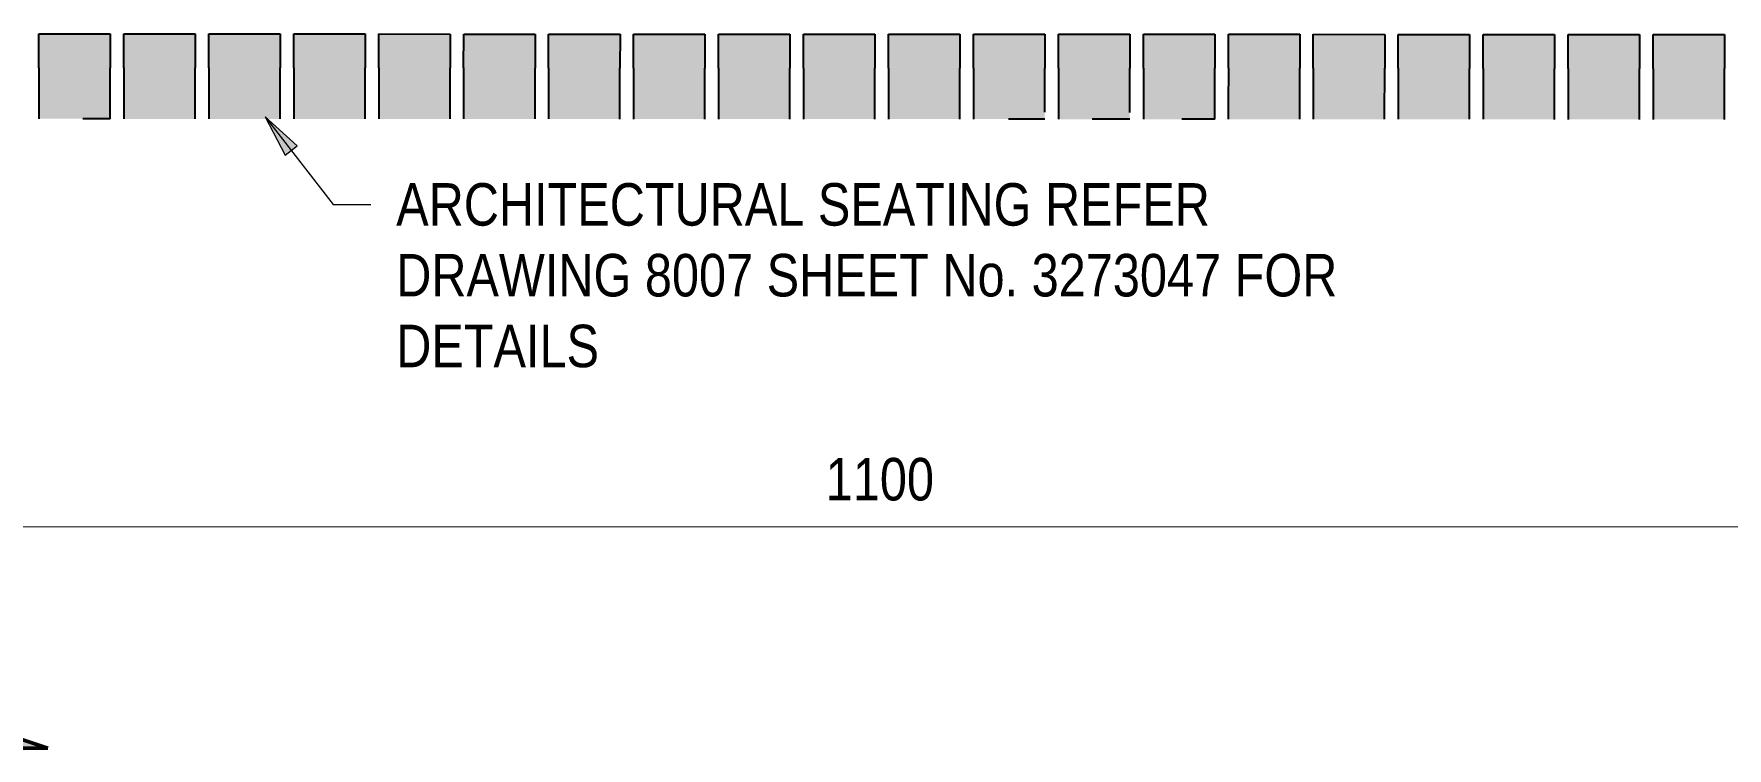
# Model space of a CAD drawing. Header units: metres. Extents: x 313 to 328, y 3 to 1212.
# Drawn here: x 314.085 to 315.082, y 1209.953 to 1210.373 of the extents above; entities that cross this region are included whole.
import ezdxf

# ---------------------------------------------------------------- set-up
doc = ezdxf.new("R2010")
doc.units = ezdxf.units.M
doc.layers.get('Defpoints').update_dxf_attribs({"color": 41})
for name, color, linetype, lineweight in [('A-ANNO-DIMS', 7, 'Continuous', 9), ('A-GENM', 7, 'Continuous', 35), ('G-ANNO-TEXT', 7, 'Continuous', 9)]:
    doc.layers.add(name, color=color, linetype=linetype, lineweight=lineweight)
doc.layers.add('G-ANNO-SYMB', color=7, linetype='Continuous', lineweight=35, true_color=0x0080ff)
doc.styles.add('Arial Narrow_1', font='ARIALN.TTF', dxfattribs={"height": 0.025})
doc.dimstyles.new('Dimension_Standard_O__mm_', dxfattribs={"dimscale": 0.3048, "dimtxt": 0.025586, "dimasz": 0.082021, "dimexe": 0.07874, "dimexo": 0.049213, "dimgap": 0.049213, "dimtad": 1, "dimdec": 0, "dimlfac": 1000, "dimzin": 0, "dimdsep": 46, "dimtxsty": 'Arial Narrow_1', "dimsah": 1, "dimcen": 0.09, "dimaunit": 1, "dimadec": 4, "dimazin": 0, "dimtfac": 1, "dimtdec": 4, "dimtix": 1, "dimtmove": 0, "dimatfit": 3, "dimfxl": 1, "dimtvp": 1, "dimtfill": 1, "dimtolj": 1, "dimtzin": 0, "dimlwd": 18, "dimlwe": 18, "dimarcsym": 2})

# ---------------------------------------------------------------- blocks, each defined once
blk = doc.blocks.new('BR08_SEATING_NORTH 3 - BR08_SEATING_NORTH 3-5676583-DRG-2873241 - NORTHERN SCREEN POST - PLAN')
at = {"layer": 'A-GENM', "lineweight": 25, "true_color": 0xebe8e4}
for points in [[(314.13012, 1210.3532), (314.13013, 1210.3732), (314.08813, 1210.37321), (314.08812, 1210.35321), (314.12929, 1210.3532)], [(314.18012, 1210.35318), (314.18013, 1210.37318), (314.13813, 1210.37319), (314.13812, 1210.35319), (314.17929, 1210.35318)], [(314.23012, 1210.35316), (314.23013, 1210.37316), (314.18813, 1210.37317), (314.18812, 1210.35317), (314.22929, 1210.35316)], [(314.28012, 1210.35314), (314.28013, 1210.37314), (314.23813, 1210.37316), (314.23812, 1210.35316), (314.27929, 1210.35314)], [(314.33012, 1210.35312), (314.33013, 1210.37312), (314.28813, 1210.37314), (314.28812, 1210.35314), (314.32929, 1210.35312)], [(314.38012, 1210.35311), (314.38013, 1210.37311), (314.33813, 1210.37312), (314.33812, 1210.35312), (314.37929, 1210.35311)], [(314.43012, 1210.35309), (314.43013, 1210.37309), (314.38813, 1210.3731), (314.38812, 1210.3531), (314.42929, 1210.35309)], [(314.48012, 1210.35307), (314.48013, 1210.37307), (314.43813, 1210.37308), (314.43812, 1210.35308), (314.47774, 1210.35307)], [(314.53012, 1210.35305), (314.53013, 1210.37305), (314.48813, 1210.37307), (314.48812, 1210.35307)], [(314.58012, 1210.35303), (314.58013, 1210.37303), (314.53813, 1210.37305), (314.53812, 1210.35305), (314.53841, 1210.35305)], [(314.63012, 1210.35302), (314.63013, 1210.37302), (314.58813, 1210.37303), (314.58812, 1210.35303), (314.62929, 1210.35302)], [(314.68012, 1210.353), (314.68013, 1210.373), (314.63813, 1210.37301), (314.63812, 1210.35301), (314.67929, 1210.353)], [(314.73012, 1210.35298), (314.73013, 1210.37298), (314.68813, 1210.37299), (314.68812, 1210.35299), (314.72042, 1210.35298)], [(314.78012, 1210.35296), (314.78013, 1210.37296), (314.73813, 1210.37298), (314.73812, 1210.35298)], [(314.83012, 1210.35294), (314.83013, 1210.37294), (314.78813, 1210.37296), (314.78812, 1210.35296)], [(314.88012, 1210.35293), (314.88013, 1210.37293), (314.83813, 1210.37294), (314.83812, 1210.35294), (314.87929, 1210.35293)], [(314.93012, 1210.35291), (314.93013, 1210.37291), (314.88813, 1210.37292), (314.88812, 1210.35292), (314.92929, 1210.35291)], [(314.98012, 1210.35289), (314.98013, 1210.37289), (314.93813, 1210.3729), (314.93812, 1210.3529), (314.97929, 1210.35289)], [(315.03012, 1210.35287), (315.03013, 1210.37287), (314.98813, 1210.37289), (314.98812, 1210.35289), (315.02929, 1210.35287)], [(315.08012, 1210.35285), (315.08013, 1210.37285), (315.03813, 1210.37287), (315.03812, 1210.35287), (315.07929, 1210.35285)], [(314.13011, 1210.3232), (314.13012, 1210.3532), (314.08812, 1210.35321), (314.08812, 1210.32321), (314.12929, 1210.3232)], [(314.18011, 1210.32318), (314.18012, 1210.35318), (314.13812, 1210.35319), (314.13812, 1210.32319), (314.17929, 1210.32318)], [(314.23011, 1210.32316), (314.23012, 1210.35316), (314.18812, 1210.35317), (314.18812, 1210.32317), (314.22929, 1210.32316)], [(314.28011, 1210.32314), (314.28012, 1210.35314), (314.23812, 1210.35316), (314.23812, 1210.32316), (314.27929, 1210.32314)], [(314.33011, 1210.32312), (314.33012, 1210.35312), (314.28812, 1210.35314), (314.28812, 1210.32314), (314.32929, 1210.32312)], [(314.38011, 1210.32311), (314.38012, 1210.35311), (314.33812, 1210.35312), (314.33812, 1210.32312), (314.37929, 1210.32311)], [(314.43011, 1210.32309), (314.43012, 1210.35309), (314.38812, 1210.3531), (314.38812, 1210.3231), (314.42929, 1210.32309)], [(314.48011, 1210.32307), (314.48012, 1210.35307), (314.43812, 1210.35308), (314.43812, 1210.32308), (314.47774, 1210.32307)], [(314.53011, 1210.32305), (314.53012, 1210.35305), (314.48812, 1210.35307), (314.48812, 1210.32307)], [(314.58011, 1210.32303), (314.58012, 1210.35303), (314.53812, 1210.35305), (314.53812, 1210.32305), (314.53841, 1210.32305)], [(314.63011, 1210.32302), (314.63012, 1210.35302), (314.58812, 1210.35303), (314.58812, 1210.32303), (314.62929, 1210.32302)], [(314.68011, 1210.323), (314.68012, 1210.353), (314.63812, 1210.35301), (314.63812, 1210.32301), (314.67929, 1210.323)], [(314.73011, 1210.32298), (314.73012, 1210.35298), (314.68812, 1210.35299), (314.68812, 1210.32299), (314.72042, 1210.32298)], [(314.78011, 1210.32296), (314.78012, 1210.35296), (314.73812, 1210.35298), (314.73812, 1210.32298)], [(314.83011, 1210.32294), (314.83012, 1210.35294), (314.78812, 1210.35296), (314.78812, 1210.32296)], [(314.88011, 1210.32293), (314.88012, 1210.35293), (314.83812, 1210.35294), (314.83812, 1210.32294), (314.87929, 1210.32293)], [(314.93011, 1210.32291), (314.93012, 1210.35291), (314.88812, 1210.35292), (314.88812, 1210.32292), (314.92929, 1210.32291)], [(314.98011, 1210.32289), (314.98012, 1210.35289), (314.93812, 1210.3529), (314.93812, 1210.3229), (314.97929, 1210.32289)], [(315.03011, 1210.32287), (315.03012, 1210.35287), (314.98812, 1210.35289), (314.98812, 1210.32289), (315.02929, 1210.32287)], [(315.08011, 1210.32285), (315.08012, 1210.35285), (315.03812, 1210.35287), (315.03812, 1210.32287), (315.07929, 1210.32285)]]:
    blk.add_hatch(color=254, dxfattribs=at).paths.add_polyline_path(points)
at = {"layer": 'A-GENM', "color": 254, "lineweight": 25, "true_color": 0xd4d4d4}
for p, q in [((314.08812, 1210.35321), (314.08813, 1210.37321)), ((314.08813, 1210.37321), (314.13013, 1210.3732)), ((314.13013, 1210.3732), (314.13012, 1210.3532)), ((314.13812, 1210.35319), (314.13813, 1210.37319)), ((314.13813, 1210.37319), (314.18013, 1210.37318)), ((314.18013, 1210.37318), (314.18012, 1210.35318)), ((314.18812, 1210.35317), (314.18813, 1210.37317)), ((314.18813, 1210.37317), (314.23013, 1210.37316)), ((314.23013, 1210.37316), (314.23012, 1210.35316)), ((314.23812, 1210.35316), (314.23813, 1210.37316)), ((314.23813, 1210.37316), (314.28013, 1210.37314)), ((314.28013, 1210.37314), (314.28012, 1210.35314)), ((314.28812, 1210.35314), (314.28813, 1210.37314)), ((314.28813, 1210.37314), (314.33013, 1210.37312)), ((314.33013, 1210.37312), (314.33012, 1210.35312)), ((314.33812, 1210.35312), (314.33813, 1210.37312)), ((314.33813, 1210.37312), (314.38013, 1210.37311)), ((314.38013, 1210.37311), (314.38012, 1210.35311)), ((314.38812, 1210.3531), (314.38813, 1210.3731)), ((314.38813, 1210.3731), (314.43013, 1210.37309)), ((314.43013, 1210.37309), (314.43012, 1210.35309)), ((314.43812, 1210.35308), (314.43813, 1210.37308)), ((314.43813, 1210.37308), (314.48013, 1210.37307)), ((314.48013, 1210.37307), (314.48012, 1210.35307)), ((314.48812, 1210.35307), (314.48813, 1210.37307)), ((314.48813, 1210.37307), (314.53013, 1210.37305)), ((314.53013, 1210.37305), (314.53012, 1210.35305)), ((314.53812, 1210.35305), (314.53813, 1210.37305)), ((314.53813, 1210.37305), (314.58013, 1210.37303)), ((314.58013, 1210.37303), (314.58012, 1210.35303)), ((314.58812, 1210.35303), (314.58813, 1210.37303)), ((314.58813, 1210.37303), (314.63013, 1210.37302)), ((314.63013, 1210.37302), (314.63012, 1210.35302)), ((314.63812, 1210.35301), (314.63813, 1210.37301)), ((314.63813, 1210.37301), (314.68013, 1210.373)), ((314.68013, 1210.373), (314.68012, 1210.353)), ((314.68812, 1210.35299), (314.68813, 1210.37299)), ((314.68813, 1210.37299), (314.73013, 1210.37298)), ((314.73013, 1210.37298), (314.73012, 1210.35298)), ((314.73812, 1210.35298), (314.73813, 1210.37298)), ((314.73813, 1210.37298), (314.78013, 1210.37296)), ((314.78013, 1210.37296), (314.78012, 1210.35296)), ((314.78812, 1210.35296), (314.78813, 1210.37296)), ((314.78813, 1210.37296), (314.83013, 1210.37294)), ((314.83013, 1210.37294), (314.83012, 1210.35294)), ((314.83812, 1210.35294), (314.83813, 1210.37294)), ((314.83813, 1210.37294), (314.88013, 1210.37293)), ((314.88013, 1210.37293), (314.88012, 1210.35293)), ((314.88812, 1210.35292), (314.88813, 1210.37292)), ((314.88813, 1210.37292), (314.93013, 1210.37291)), ((314.93013, 1210.37291), (314.93012, 1210.35291)), ((314.93812, 1210.3529), (314.93813, 1210.3729)), ((314.93813, 1210.3729), (314.98013, 1210.37289)), ((314.98013, 1210.37289), (314.98012, 1210.35289)), ((314.98812, 1210.35289), (314.98813, 1210.37289)), ((314.98813, 1210.37289), (315.03013, 1210.37287)), ((315.03013, 1210.37287), (315.03012, 1210.35287)), ((315.03812, 1210.35287), (315.03813, 1210.37287)), ((315.03813, 1210.37287), (315.08013, 1210.37285)), ((315.08013, 1210.37285), (315.08012, 1210.35285)), ((314.08812, 1210.35321), (314.08811, 1210.332)), ((314.13011, 1210.32721), (314.13012, 1210.3532)), ((314.13812, 1210.35319), (314.13811, 1210.32422)), ((314.18011, 1210.32318), (314.18012, 1210.35318)), ((314.18812, 1210.35317), (314.18811, 1210.33196)), ((314.23011, 1210.32316), (314.23012, 1210.35316)), ((314.23812, 1210.35316), (314.23811, 1210.32316)), ((314.28011, 1210.32314), (314.28012, 1210.35314)), ((314.28812, 1210.35314), (314.28811, 1210.32314)), ((314.33011, 1210.32312), (314.33012, 1210.35312)), ((314.33812, 1210.35312), (314.33812, 1210.33812)), ((314.38011, 1210.32712), (314.38012, 1210.35311)), ((314.38812, 1210.3531), (314.38811, 1210.32712)), ((314.43011, 1210.32411), (314.43012, 1210.35309)), ((314.43812, 1210.35308), (314.43811, 1210.32308)), ((314.48011, 1210.32307), (314.48012, 1210.35307)), ((314.48812, 1210.35307), (314.48811, 1210.32409)), ((314.53011, 1210.32407), (314.53012, 1210.35305)), ((314.53812, 1210.35305), (314.53811, 1210.32305)), ((314.58011, 1210.32303), (314.58012, 1210.35303)), ((314.58812, 1210.35303), (314.58811, 1210.32405)), ((314.63011, 1210.32302), (314.63012, 1210.35302)), ((314.63812, 1210.35301), (314.63812, 1210.33801)), ((314.68011, 1210.33178), (314.68012, 1210.353)), ((314.68812, 1210.35299), (314.68812, 1210.33799)), ((314.73011, 1210.33177), (314.73012, 1210.35298)), ((314.73812, 1210.35298), (314.73812, 1210.33798)), ((314.78011, 1210.32698), (314.78012, 1210.35296)), ((314.78812, 1210.35296), (314.78811, 1210.33175)), ((314.83011, 1210.32294), (314.83012, 1210.35294)), ((314.83812, 1210.35294), (314.83811, 1210.32696)), ((314.88011, 1210.32395), (314.88012, 1210.35293)), ((314.88812, 1210.35292), (314.88811, 1210.32694)), ((314.93011, 1210.32291), (314.93012, 1210.35291)), ((314.93812, 1210.3529), (314.93811, 1210.32692)), ((314.98011, 1210.32391), (314.98012, 1210.35289)), ((314.98812, 1210.35289), (314.98811, 1210.32289)), ((315.03011, 1210.32287), (315.03012, 1210.35287)), ((315.03812, 1210.35287), (315.03811, 1210.32389)), ((315.08011, 1210.32285), (315.08012, 1210.35285)), ((314.08811, 1210.332), (314.08811, 1210.32723)), ((314.18811, 1210.33196), (314.18811, 1210.32719)), ((314.33812, 1210.33812), (314.33811, 1210.33191)), ((314.33811, 1210.33191), (314.33811, 1210.32714)), ((314.63812, 1210.33801), (314.63811, 1210.3318)), ((314.63811, 1210.3318), (314.63811, 1210.32703)), ((314.68011, 1210.32702), (314.68011, 1210.33178)), ((314.68812, 1210.33799), (314.68811, 1210.33178)), ((314.68811, 1210.33178), (314.68811, 1210.32701)), ((314.73011, 1210.327), (314.73011, 1210.33177)), ((314.73812, 1210.33798), (314.73811, 1210.33176)), ((314.73811, 1210.33176), (314.73811, 1210.327)), ((314.78811, 1210.33175), (314.78811, 1210.32698)), ((314.08811, 1210.32723), (314.08811, 1210.32423)), ((314.08811, 1210.32423), (314.08811, 1210.32321)), ((314.13011, 1210.3232), (314.11404, 1210.3232)), ((314.13011, 1210.32422), (314.13011, 1210.32721)), ((314.13011, 1210.3232), (314.13011, 1210.32422)), ((314.13811, 1210.32422), (314.13811, 1210.32319)), ((314.18811, 1210.32719), (314.18811, 1210.3242)), ((314.18811, 1210.3242), (314.18811, 1210.32317)), ((314.33811, 1210.32714), (314.33811, 1210.32414)), ((314.33811, 1210.32414), (314.33811, 1210.32312)), ((314.38011, 1210.32413), (314.38011, 1210.32712)), ((314.38011, 1210.32311), (314.38011, 1210.32413)), ((314.38811, 1210.32712), (314.38811, 1210.32412)), ((314.38811, 1210.32412), (314.38811, 1210.3231)), ((314.43011, 1210.32309), (314.43011, 1210.32411)), ((314.48811, 1210.32409), (314.48811, 1210.32307)), ((314.53011, 1210.32305), (314.53011, 1210.32407)), ((314.58811, 1210.32405), (314.58811, 1210.32303)), ((314.63811, 1210.32703), (314.63811, 1210.32403)), ((314.63811, 1210.32403), (314.63811, 1210.32301)), ((314.68011, 1210.323), (314.6588, 1210.323)), ((314.68811, 1210.32701), (314.68811, 1210.32402)), ((314.68811, 1210.32402), (314.68811, 1210.32299)), ((314.73011, 1210.32298), (314.7079, 1210.32299)), ((314.73811, 1210.327), (314.73811, 1210.324)), ((314.73811, 1210.324), (314.73811, 1210.32298)), ((314.78011, 1210.32296), (314.76072, 1210.32297)), ((314.78011, 1210.32398), (314.78011, 1210.32698)), ((314.78011, 1210.32296), (314.78011, 1210.32398)), ((314.78811, 1210.32698), (314.78811, 1210.32398)), ((314.78811, 1210.32398), (314.78811, 1210.32296)), ((314.83811, 1210.32696), (314.83811, 1210.32396)), ((314.83811, 1210.32396), (314.83811, 1210.32294)), ((314.88011, 1210.32293), (314.88011, 1210.32395)), ((314.88811, 1210.32694), (314.88811, 1210.32394)), ((314.88811, 1210.32394), (314.88811, 1210.32292)), ((314.93811, 1210.32692), (314.93811, 1210.32393)), ((314.93811, 1210.32393), (314.93811, 1210.3229)), ((314.98011, 1210.32289), (314.98011, 1210.32391)), ((315.03811, 1210.32389), (315.03811, 1210.32287))]:
    blk.add_line(p, q, dxfattribs=at)
blk = doc.blocks.new('T2DPAA-T2D-C3S-DU-M3D-100304_rvt-1-DRG-2873241 - NORTHERN SCREEN POST - PLAN')
at = {"layer": 'A-GENM', "color": 254, "lineweight": 25, "true_color": 0xd4d4d4}
blk.add_blockref('BR08_SEATING_NORTH 3 - BR08_SEATING_NORTH 3-5676583-DRG-2873241 - NORTHERN SCREEN POST - PLAN', (0, 0), dxfattribs=at)
blk = doc.blocks.new('Section - sectionTail-4870194-DRG-2873241 - NORTHERN SCREEN POST - PLAN')
at = {"layer": 'G-ANNO-SYMB', "lineweight": 9}
blk.add_hatch(color=7, dxfattribs=at).paths.add_polyline_path([(-0.006, 0.006), (-0.004, 0), (-0.006, 0)])
at = {"layer": 'G-ANNO-SYMB', "color": 7, "lineweight": 50}
for p, q in [((-0.006, 0.006), (-0.006, 0)), ((-0.004, 0), (-0.006, 0.006)), ((-0.006, 0), (-0.004, 0)), ((-0.006, 0), (0, 0))]:
    blk.add_line(p, q, dxfattribs=at)
blk = doc.blocks.new('DIMBLOCK2-DRG-2873241 - NORTHERN SCREEN POST - PLAN')
at = {"layer": 'A-ANNO-DIMS', "color": 0, "lineweight": 18, "transparency": 16777216}
for p, q in [((314.03312, 1210.28411), (314.03304, 1210.05932)), ((315.13312, 1210.26411), (315.13305, 1210.05894)), ((314.05805, 1210.08332), (315.10806, 1210.08295))]:
    blk.add_line(p, q, dxfattribs=at)
at = {"layer": 'A-ANNO-DIMS', "color": 0, "transparency": 16777216}
for points in [[(314.05805, 1210.08748), (314.05805, 1210.07915), (314.03305, 1210.08332)], [(315.10806, 1210.08711), (315.10805, 1210.07878), (315.13306, 1210.08294)]]:
    blk.add_solid(points, dxfattribs=at)
at = {"layer": 'Defpoints', "color": 0, "transparency": 16777216}
for p in [(314.03312, 1210.29911), (315.13312, 1210.27911), (315.13306, 1210.08294)]:
    blk.add_point(p, dxfattribs=at)
at = {"layer": 'A-ANNO-DIMS', "color": 0, "lineweight": 18, "transparency": 16777216, "insert": (314.58306, 1210.1109), "char_height": 0.025, "width": 0.0760263, "attachment_point": 5, "rotation": 359.97988, "style": 'Arial Narrow_1', "bg_fill": 3, "box_fill_scale": 1.1, "bg_fill_color": 256, "bg_fill_true_color": 13158600, "bg_fill_transparency": 0}
blk.add_mtext('\\A1;1100', dxfattribs=at)

msp = doc.modelspace()

# ---------------------------------------------------------------- hatches: boundary and pattern name
at = {"layer": 'G-ANNO-TEXT'}
msp.add_hatch(color=256, dxfattribs=at).paths.add_polyline_path([(314.22123, 1210.32429), (314.23312, 1210.30187), (314.24007, 1210.30729)])

# ---------------------------------------------------------------- linework, layer by layer
msp.add_line((314.24007, 1210.30729), (314.22123, 1210.32429), dxfattribs=at)

# ---------------------------------------------------------------- block references
at = {"lineweight": 5}
msp.add_blockref('T2DPAA-T2D-C3S-DU-M3D-100304_rvt-1-DRG-2873241 - NORTHERN SCREEN POST - PLAN', (0, 0), dxfattribs=at)
at = {"layer": 'G-ANNO-SYMB', "color": 7, "lineweight": 50, "extrusion": (0, 0, -1), "xscale": 9.999999999999996, "yscale": 9.999999999999996, "zscale": 9.999999999999996, "rotation": 90.00000000000176}
msp.add_blockref('Section - sectionTail-4870194-DRG-2873241 - NORTHERN SCREEN POST - PLAN', (-314.03345, 1210.01277), dxfattribs=at)

# ---------------------------------------------------------------- next in the draw order: dimensions: what is measured, and where the dimension line sits
at = {"layer": 'A-ANNO-DIMS', "lineweight": 18}
dim = msp.add_linear_dim(base=(315.13306, 1210.08294), p1=(314.03312, 1210.29911), p2=(315.13312, 1210.27911), angle=359.97988, dimstyle='Dimension_Standard_O__mm_', override={"dimpost": '<>', "dimfxl": 1.100182}, dxfattribs=at)
dim.commit()
dim.dimension.update_dxf_attribs({"geometry": 'DIMBLOCK2-DRG-2873241 - NORTHERN SCREEN POST - PLAN', "text_midpoint": (314.58306, 1210.1109)})

# ---------------------------------------------------------------- next in the draw order: linework, layer by layer
at = {"layer": 'G-ANNO-TEXT'}
for p, q in [((314.22123, 1210.32429), (314.23312, 1210.30187)), ((314.22123, 1210.32429), (314.26135, 1210.27283)), ((314.23312, 1210.30187), (314.24007, 1210.30729)), ((314.26135, 1210.27283), (314.28344, 1210.27283))]:
    msp.add_line(p, q, dxfattribs=at)

# ---------------------------------------------------------------- next in the draw order: texts
at = {"layer": 'G-ANNO-TEXT', "char_height": 0.025, "attachment_point": 1, "style": 'Arial Narrow_1', "bg_fill": 3, "box_fill_scale": 1, "bg_fill_color": 256, "bg_fill_transparency": 0}
for s, insert in [('ARCHITECTURAL SEATING REFER ', (314.29844, 1210.28533)), ('DRAWING 8007 SHEET No. 3273047 FOR ', (314.29844, 1210.24366)), ('DETAILS', (314.29844, 1210.20199))]:
    msp.add_mtext(s, dxfattribs=dict(at, insert=insert))

doc.saveas('drawing.dxf')
